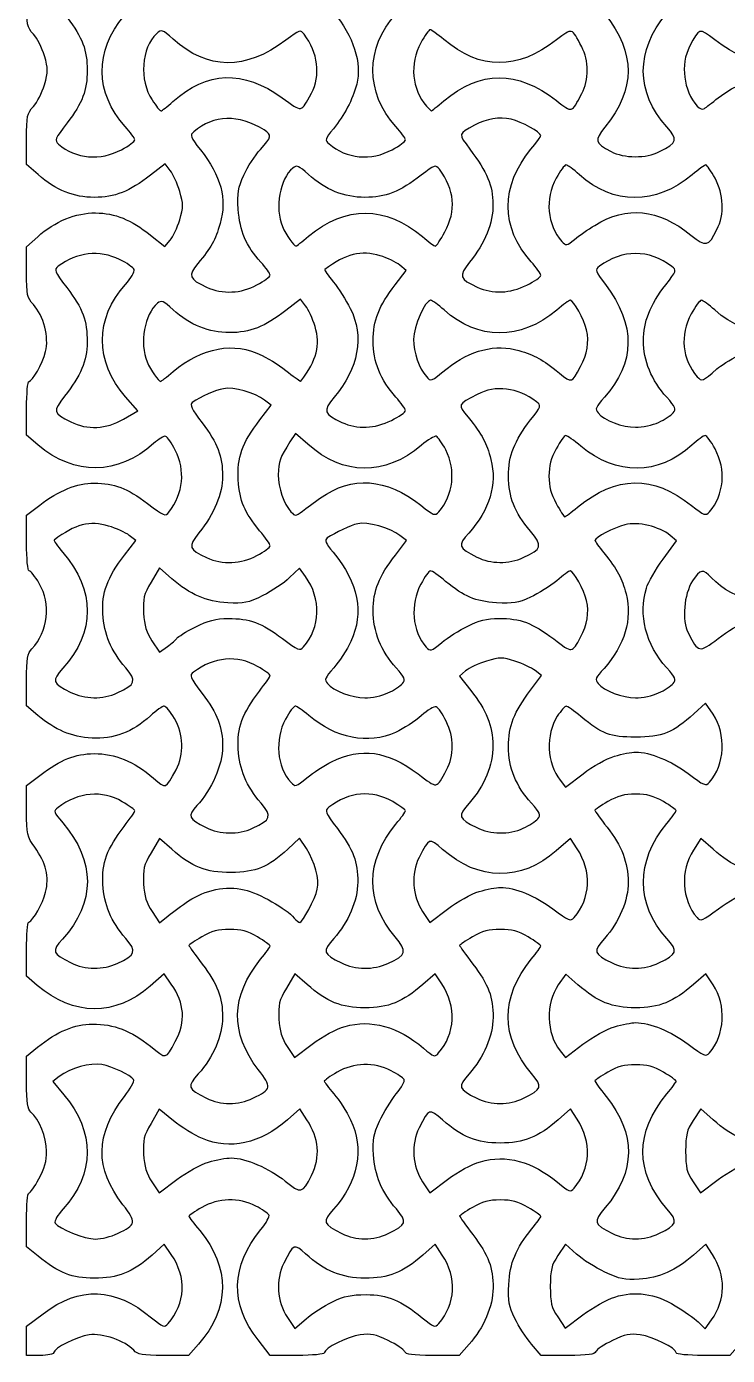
# Model space of a CAD drawing. Extents: x 0 to 132, y -1 to 264.
# Drawn here: x -0.2 to 68.3, y -0.8 to 129.2 of the extents above; entities that cross this region are included whole.
import ezdxf

# ---------------------------------------------------------------- set-up
doc = ezdxf.new("R2010")
doc.units = 0
doc.layers.get('0').update_dxf_attribs({"linetype": 'CONTINUOUS'})

msp = doc.modelspace()

# ---------------------------------------------------------------- linework, layer by layer
at = {"color": 7}
for points in [[(67.360009, 122.19273)], [(14.068623, 121.8408)], [(40.545914, 121.892782)], [(9.049724, 117.131809)], [(35.508057, 117.131809)], [(61.63355, 116.938126)], [(55.297009, 109.731244)], [(27.316748, 108.663616)], [(22.27889, 103.902642)], [(48.654938, 103.884259)], [(14.087581, 95.434449)], [(40.873249, 95.733037)], [(67.227717, 95.683573)], [(9.228442, 90.777584)], [(35.425769, 90.655092)], [(61.539176, 90.463015)], [(28.481811, 83.07501)], [(53.619146, 82.164915)], [(22.27889, 77.444309)], [(48.310009, 77.233846)], [(42.88613, 70.548299)], [(14.454616, 69.350707)], [(8.622509, 64.004679)], [(35.080842, 64.004679)], [(61.539176, 64.004679)], [(29.569312, 57.271023)], [(57.225557, 57.814025)], [(21.851676, 50.775513)], [(48.310009, 50.775513)], [(43.99639, 44.584858)], [(15.601632, 43.666815)], [(8.622509, 37.546346)], [(35.080842, 37.546346)], [(61.56651, 37.595699)], [(30.894586, 31.389828)], [(57.222345, 31.354739)], [(21.87902, 24.366551)], [(48.337354, 24.366532)], [(17.534845, 18.125572)], [(44.123753, 18.160661)], [(8.649854, 11.137371)], [(35.108187, 11.137384)], [(61.566518, 11.137384)], [(29.648835, 4.452379)], [(57.258731, 4.92638)]]:
    msp.add_lwpolyline(points, close=True, dxfattribs=at)
for points in [[(0.883436, 114.69742), (-0.241043, 115.675786), (-0.241043, 118.155077)], [(13.808445, 115.091281), (13.30421, 115.738637), (11.88267, 114.641929)], [(-0.241033, 105.166353), (-0.241033, 107.635477), (0.851694, 108.622687)], [(11.87509, 108.776156), (13.275585, 107.666668), (13.791218, 108.277173)], [(35.787044, 103.918586), (36.862782, 105.312946), (36.236397, 105.839937)], [(27.037625, 101.862115), (26.533388, 102.509471), (25.11185, 101.412762)], [(9.228381, 90.777584), (10.628003, 91.580234), (9.421773, 92.957912)], [(22.573546, 90.709731), (23.675554, 92.138138), (23.028198, 92.640909)], [(0.873585, 88.263381), (-0.241033, 89.217452), (-0.241033, 91.842667)], [(27.26355, 88.32161), (26.060842, 89.390598), (25.506688, 88.555804)], [(-0.241033, 78.670806), (-0.241033, 81.394565), (1.039476, 82.371091)], [(9.34438, 77.480565), (10.446388, 78.908971), (9.799032, 79.413208)], [(35.808012, 77.487433), (36.904721, 78.908971), (36.257365, 79.413208)], [(61.975542, 77.088537), (63.275583, 78.891482), (62.671963, 79.401543)], [(13.949474, 75.177504), (12.747765, 76.23529), (11.929253, 74.834401)], [(27.024838, 75.398522), (26.446136, 76.211234), (25.471821, 75.278377)], [(12.017177, 69.088296), (12.744863, 67.988693), (13.519954, 68.540606)], [(0.863452, 61.81372), (-0.241033, 62.759119), (-0.241033, 65.263107)], [(42.672423, 66.166802), (42.061918, 65.651168), (43.171406, 64.250673)], [(49.02273, 64.271742), (50.103267, 65.7029), (49.47122, 66.19285)], [(66.870231, 61.912071), (66.13702, 63.020027), (64.988879, 61.96171)], [(-0.241033, 52.474768), (-0.241033, 54.936231), (1.065964, 55.932959)], [(51.912536, 55.462969), (52.442229, 54.789575), (54.150416, 56.098829)], [(13.949474, 48.719171), (12.747765, 49.776957), (11.929253, 48.376067)], [(27.107436, 48.779893), (26.44952, 49.790861), (25.301379, 48.732543)], [(53.577704, 48.772027), (52.918262, 49.775131), (51.540177, 48.568544)], [(66.865291, 48.71992), (65.662733, 49.778452), (64.937524, 48.641397)], [(12.023865, 42.619859), (12.758237, 41.510148), (13.60079, 42.202481)], [(38.47515, 42.630508), (39.193322, 41.545277), (40.91138, 42.862098)], [(0.800097, 35.409616), (-0.241033, 36.300786), (-0.241033, 38.903952)], [(13.905198, 35.539582), (13.223264, 36.539403), (11.848928, 35.336096)], [(27.17864, 35.490004), (25.976932, 36.54779), (25.15842, 35.146901)], [(40.347739, 35.544067), (39.6875, 36.548375), (38.485458, 35.490298)], [(53.656894, 35.472471), (52.475109, 36.51272), (51.736101, 35.446335)], [(66.874636, 35.447078), (66.145833, 36.548375), (64.943792, 35.490298)], [(-0.241033, 25.928915), (-0.241033, 28.49807), (0.818004, 29.349134)], [(25.233514, 29.420185), (25.948367, 28.339968), (27.677229, 29.648539)], [(51.903754, 29.015798), (52.424666, 28.353568), (54.138423, 29.650706)], [(2.956981, 26.496592), (2.318538, 26.005748), (3.405629, 24.716502)], [(14.120641, 22.163109), (12.733229, 23.293173), (11.921985, 21.905008)], [(27.155659, 22.265479), (26.458333, 23.319208), (25.256294, 22.261131)], [(53.576905, 22.3149), (52.916667, 23.319208), (51.714625, 22.261131)], [(66.86581, 22.261131), (65.663768, 23.319208), (64.92439, 22.201931)], [(12.004347, 16.191018), (12.719201, 15.110801), (14.44194, 16.414739)], [(38.467258, 16.184102), (39.177534, 15.110801), (40.906396, 16.419372)], [(64.910438, 16.206999), (65.635867, 15.110801), (67.358607, 16.414739)], [(0.883446, 8.92479), (-0.241033, 9.83665), (-0.241033, 12.464764)], [(13.904397, 9.082429), (13.221658, 10.083427), (12.023373, 9.028665)], [(40.384825, 9.036312), (39.6875, 10.090042), (38.485458, 9.031973)], [(53.517985, 9.127329), (52.44125, 10.10009), (51.698546, 8.977786)], [(66.806072, 9.085736), (66.145833, 10.090042), (64.943792, 9.031973)], [(-0.241033, 0.650661), (-0.241033, 2.083459), (1.373182, 3.296864)], [(25.251373, 2.934862), (25.974929, 1.841497), (27.080255, 2.787621)], [(51.681272, 2.97783), (52.406701, 1.881635), (54.122069, 3.179998)], [(65.410117, 2.488245), (66.106056, 1.825384), (66.720471, 2.688243)], [(1.081884, -0.782108), (-0.241033, -0.782108), (-0.241033, 0.650661)], [(16.559604, 0.310618), (15.572391, -0.782108), (13.130644, -0.782108)], [(26.221169, -0.782108), (23.579204, -0.782108), (22.388499, 0.734957)], [(43.017937, 0.310618), (42.030727, -0.782108), (39.443988, -0.782108)], [(52.667942, -0.782108), (50.071036, -0.782108), (49.115411, 0.334325)], [(69.465023, 0.334325), (68.509399, -0.782108), (65.884184, -0.782108)]]:
    msp.add_lwpolyline(points, dxfattribs=at)
for points in [[(0.426011, 128.435801), (-0.187934, 129.09826), (-0.241043, 129.352148), (-0.241043, 131.624686)], [(3.724249, 130.058925), (5.226714, 128.073893), (5.684888, 126.86715), (5.684888, 124.894967)], [(9.390549, 119.402016), (6.427369, 122.681902), (6.392974, 126.782401), (9.299689, 130.234103)], [(29.753269, 130.564877), (31.696176, 128.295027), (32.575971, 125.569427), (32.025558, 123.525343)], [(35.848883, 119.402016), (32.872953, 122.696015), (32.872953, 127.093919), (35.848883, 130.387918)], [(56.323246, 130.392231), (59.307066, 126.524647), (59.299049, 123.090911), (56.297449, 119.348435)], [(62.334169, 119.372182), (59.299523, 122.73117), (59.284005, 126.832286), (62.292402, 130.410103)], [(14.075209, 127.943184), (13.016701, 128.899483), (12.958175, 128.918618), (12.462825, 128.470332)], [(26.889768, 128.424207), (26.540733, 128.885273), (26.447089, 128.854589), (25.10055, 127.837941)], [(39.198902, 128.863717), (39.090275, 128.863717), (38.684822, 128.282057), (38.297892, 127.57114)], [(40.545922, 127.897152), (39.913682, 128.428763), (39.307527, 128.863717), (39.198902, 128.863717)], [(54.024093, 127.190619), (53.018264, 129.095286), (53.120787, 129.067372), (51.558322, 127.861938)], [(67.02212, 127.861938), (65.462489, 129.065184), (65.560287, 129.09078), (64.57165, 127.220612)], [(1.503119, 126.305503), (1.277588, 127.081296), (0.79289, 128.039932), (0.426011, 128.435801)], [(12.462825, 128.470332), (10.976681, 127.125394), (10.75976, 123.90505), (12.026381, 121.991054)], [(25.10055, 127.837941), (21.169979, 124.870332), (17.437047, 124.905966), (14.075209, 127.943184)], [(27.596132, 122.646009), (28.532272, 124.400755), (28.262016, 126.611491), (26.889768, 128.424207)], [(38.297892, 127.57114), (37.180396, 125.517934), (37.404225, 123.047196), (38.857923, 121.389238)], [(51.558322, 127.861938), (47.704637, 124.888842), (44.109965, 124.900335), (40.545922, 127.897152)], [(78.03452, 127.897152), (74.456623, 124.888688), (70.890784, 124.877285), (67.02212, 127.861938)], [(1.503119, 123.484431), (1.873467, 124.758389), (1.873467, 125.031545), (1.503119, 126.305503)], [(54.033883, 122.618519), (54.735936, 123.948788), (54.731862, 125.850356), (54.024093, 127.190619)], [(64.57165, 127.220612), (63.651503, 125.480003), (63.978737, 122.914762), (65.315409, 121.390172)], [(5.684888, 124.894967), (5.684888, 122.914899), (5.226582, 121.71657), (3.715065, 119.74449)], [(14.068623, 121.8408), (17.373182, 124.826268), (20.975127, 124.952281), (24.728501, 122.21373)], [(40.545914, 121.892782), (44.137085, 124.912408), (47.675297, 124.923722), (51.558314, 121.927996)], [(67.360009, 122.19273), (70.826656, 124.898436), (74.587931, 124.790761), (78.0415, 121.886951)], [(0.426011, 121.354133), (0.79289, 121.750003), (1.277588, 122.708638), (1.503119, 123.484431)], [(32.025558, 123.525343), (31.61439, 121.998388), (30.828139, 120.495679), (29.752179, 119.180388)], [(24.728501, 122.21373), (26.721853, 120.759331), (26.578039, 120.737651), (27.596132, 122.646009)], [(51.558314, 121.927996), (53.122552, 120.721194), (53.017031, 120.691762), (54.033883, 122.618519)], [(66.011108, 121.147395), (66.170921, 121.268016), (66.777926, 121.738416), (67.360009, 122.19273)], [(-0.241043, 118.155077), (-0.241043, 120.438487), (-0.188341, 120.691238), (0.426011, 121.354133)], [(12.026381, 121.991054), (12.413954, 121.405393), (12.804235, 120.926217), (12.893675, 120.926217)], [(12.893675, 120.926217), (12.983112, 120.926217), (13.51184, 121.337779), (14.068623, 121.8408)], [(38.857923, 121.389238), (39.08121, 121.134576), (39.29371, 120.926217), (39.330148, 120.926217)], [(39.330148, 120.926217), (39.366587, 120.926217), (39.913682, 121.361171), (40.545914, 121.892782)], [(65.315409, 121.390172), (65.555006, 121.116892), (65.839266, 121.017694), (66.011108, 121.147395)], [(3.715065, 119.74449), (2.5288, 118.19677), (2.466695, 118.042865), (2.882037, 117.680182)], [(22.976155, 119.059164), (20.520112, 120.614122), (18.015601, 120.549765), (16.112297, 118.882784)], [(47.127546, 120.101177), (45.945682, 120.366724), (44.751789, 120.173798), (43.547512, 119.522663)], [(50.026528, 118.503853), (50.020019, 118.848132), (48.171632, 119.866585), (47.127546, 120.101177)], [(10.342301, 118.091929), (10.342301, 118.233066), (9.914012, 118.822605), (9.390549, 119.402016)], [(16.112297, 118.882784), (15.697732, 118.519694), (15.744468, 118.389839), (16.743574, 117.128753)], [(22.615041, 117.153579), (23.736168, 118.394533), (23.767209, 118.558334), (22.976155, 119.059164)], [(29.752179, 119.180388), (28.917831, 118.160451), (28.892574, 118.072019), (29.327147, 117.692149)], [(36.800634, 118.091929), (36.800634, 118.233066), (36.372345, 118.822605), (35.848883, 119.402016)], [(43.547512, 119.522663), (41.933148, 118.649803), (41.946303, 118.716832), (43.088994, 117.186747)], [(49.064476, 117.180937), (49.595405, 117.813169), (50.028329, 118.408482), (50.026528, 118.503853)], [(56.297449, 119.348435), (55.234089, 118.022603), (55.289805, 117.797236), (56.890092, 116.951223)], [(61.633563, 116.938129), (63.378353, 117.828256), (63.46308, 118.122613), (62.334169, 119.372182)], [(2.882037, 117.680182), (4.535694, 116.236189), (7.001386, 116.016963), (9.049724, 117.131809)], [(9.049724, 117.131809), (9.760641, 117.518738), (10.342301, 117.950792), (10.342301, 118.091929)], [(16.743574, 117.128753), (18.772145, 114.568266), (19.377062, 112.316101), (18.680134, 109.918749)], [(20.99464, 114.644614), (21.359828, 115.442288), (22.089009, 116.571324), (22.615041, 117.153579)], [(29.327147, 117.692149), (30.993038, 116.235959), (33.452432, 116.012997), (35.508057, 117.131809)], [(35.508057, 117.131809), (36.218974, 117.518738), (36.800634, 117.950792), (36.800634, 118.091929)], [(43.088994, 117.186747), (44.788444, 114.91115), (45.332729, 113.615883), (45.34975, 111.806702)], [(49.078049, 106.172849), (46.09814, 109.471251), (46.092996, 113.642502), (49.064476, 117.180937)], [(40.107746, 115.210339), (39.743645, 115.691812), (39.671273, 115.668213), (38.323864, 114.628695)], [(56.890092, 116.951223), (58.155941, 116.282015), (60.335663, 116.275998), (61.63355, 116.938126)], [(6.37354, 112.467946), (4.363064, 112.464162), (2.651231, 113.159331), (0.883436, 114.69742)], [(11.88267, 114.641929), (9.780503, 113.020115), (8.390827, 112.471729), (6.37354, 112.467946)], [(14.72751, 113.054863), (14.499357, 113.818847), (14.085776, 114.735234), (13.808445, 115.091281)], [(20.45403, 111.30557), (20.348456, 112.92191), (20.426423, 113.403462), (20.99464, 114.644614)], [(25.777566, 115.335447), (24.516318, 114.291729), (24.013589, 111.432033), (24.772183, 109.616465)], [(27.303926, 114.714425), (26.352352, 115.574117), (26.160368, 115.652227), (25.777566, 115.335447)], [(32.831884, 112.467946), (30.79437, 112.464136), (28.977458, 113.20249), (27.303926, 114.714425)], [(38.323864, 114.628695), (36.238908, 113.020165), (34.844932, 112.471721), (32.831884, 112.467946)], [(40.645924, 109.083113), (41.782638, 111.17163), (41.601385, 113.235221), (40.107746, 115.210339)], [(52.487179, 115.63455), (52.346042, 115.63455), (51.913988, 115.05289), (51.527059, 114.341973)], [(53.797266, 114.682797), (53.217855, 115.206261), (52.628316, 115.63455), (52.487179, 115.63455)], [(64.805354, 114.669223), (61.266919, 111.697746), (57.095668, 111.70289), (53.797266, 114.682797)], [(66.152366, 115.63455), (66.043741, 115.63455), (65.437586, 115.200152), (64.805354, 114.669223)], [(67.053375, 114.341973), (66.666446, 115.05289), (66.260993, 115.63455), (66.152366, 115.63455)], [(51.527059, 114.341973), (50.409163, 112.288032), (50.633371, 109.817942), (52.088307, 108.158724)], [(67.247056, 109.322455), (67.997967, 110.794366), (67.922714, 112.744716), (67.053375, 114.341973)], [(14.7246, 110.276738), (15.104404, 111.539631), (15.104671, 111.79197), (14.72751, 113.054863)], [(45.34975, 111.806702), (45.367213, 109.951327), (44.5922, 108.019321), (43.068298, 106.119269)], [(0.851694, 108.622687), (2.505094, 110.116435), (4.58973, 110.973992), (6.503813, 110.947798)], [(6.503813, 110.947798), (8.416422, 110.921631), (9.949082, 110.301961), (11.87509, 108.776156)], [(22.656885, 106.131707), (21.21077, 107.732383), (20.592584, 109.184321), (20.45403, 111.30557)], [(27.316748, 108.663616), (30.90872, 111.683916), (34.897674, 111.672179), (38.450777, 108.630855)], [(55.297009, 109.731244), (58.475944, 111.668819), (61.466942, 111.365347), (64.704833, 108.776717)], [(13.791218, 108.277173), (14.074817, 108.612948), (14.494838, 109.512754), (14.7246, 110.276738)], [(18.680134, 109.918749), (18.199648, 108.265931), (17.802471, 107.549738), (16.506931, 106.000008)], [(24.772183, 109.616465), (25.117012, 108.791171), (25.874467, 107.69705), (26.100982, 107.69705)], [(53.313171, 108.357408), (53.762891, 108.722086), (54.655617, 109.340311), (55.297009, 109.731244)], [(64.704833, 108.776717), (66.181981, 107.595765), (66.388816, 107.640168), (67.247056, 109.322455)], [(26.100982, 107.69705), (26.13742, 107.69705), (26.684515, 108.132004), (27.316748, 108.663616)], [(38.450777, 108.630855), (39.050793, 108.117262), (39.620425, 107.69705), (39.716625, 107.69705)], [(39.716625, 107.69705), (39.812825, 107.69705), (40.23101, 108.320779), (40.645924, 109.083113)], [(52.088307, 108.158724), (52.473855, 107.719043), (52.538966, 107.729605), (53.313171, 108.357408)], [(8.85453, 106.389927), (6.871311, 107.349986), (4.673338, 107.109136), (2.85669, 105.732694)], [(34.323718, 106.76191), (32.494358, 107.323655), (30.95022, 106.94049), (28.899683, 105.415982)], [(36.236397, 105.839937), (35.891883, 106.12978), (35.031177, 106.544671), (34.323718, 106.76191)], [(62.834755, 105.712495), (60.607609, 107.396725), (57.976529, 107.400886), (55.760977, 105.723687)], [(2.85669, 105.732694), (2.413894, 105.397192), (2.468988, 105.259098), (3.688403, 103.648028)], [(10.260438, 105.412241), (10.183429, 105.612925), (9.55077, 106.052882), (8.85453, 106.389927)], [(9.419656, 103.961737), (9.959094, 104.558833), (10.337448, 105.211557), (10.260438, 105.412241)], [(16.506931, 106.000008), (15.503263, 104.799418), (15.62019, 104.480762), (17.353759, 103.692179)], [(23.571467, 104.862762), (23.571467, 105.003899), (23.159905, 105.574923), (22.656885, 106.131707)], [(28.899683, 105.415982), (28.847026, 105.376834), (29.223959, 104.832227), (29.737315, 104.205744)], [(43.068298, 106.119269), (41.981506, 104.764224), (42.066731, 104.486128), (43.812095, 103.692179)], [(50.029801, 104.844379), (50.029801, 104.995625), (49.601512, 105.593438), (49.078049, 106.172849)], [(55.760977, 105.723687), (55.299912, 105.374652), (55.330595, 105.281008), (56.347244, 103.934469)], [(62.247814, 103.921745), (63.292315, 105.275613), (63.316181, 105.348429), (62.834755, 105.712495)], [(0.426021, 101.977468), (-0.187923, 102.639926), (-0.241033, 102.893815), (-0.241033, 105.166353)], [(9.421773, 92.957912), (6.428936, 96.376138), (6.428089, 100.650498), (9.419656, 103.961737)], [(22.27889, 103.902642), (22.989807, 104.289572), (23.571467, 104.721626), (23.571467, 104.862762)], [(29.737315, 104.205744), (30.25067, 103.579263), (31.000195, 102.411877), (31.402928, 101.611554)], [(48.654936, 103.884254), (49.411112, 104.261076), (50.029801, 104.69313), (50.029801, 104.844379)], [(3.688403, 103.648028), (5.261951, 101.569086), (5.696125, 100.402062), (5.676448, 98.304342)], [(17.353759, 103.692179), (18.919306, 102.98003), (20.725561, 103.057214), (22.27889, 103.902642)], [(33.634029, 98.436634), (33.637813, 100.447184), (34.186273, 101.843692), (35.787044, 103.918586)], [(43.812095, 103.692179), (45.334653, 102.999585), (47.013228, 103.066159), (48.654938, 103.884259)], [(56.347244, 103.934469), (59.312797, 100.006621), (59.278562, 96.270241), (56.246265, 92.913851)], [(60.048778, 98.437708), (60.057773, 100.319737), (60.695126, 101.909174), (62.247814, 103.921745)], [(1.614104, 97.38964), (1.978181, 98.741717), (1.417198, 100.907969), (0.426021, 101.977468)], [(12.548399, 102.10628), (11.287151, 101.062562), (10.784422, 98.202866), (11.543017, 96.387298)], [(14.074759, 101.485258), (13.123185, 102.34495), (12.931201, 102.423061), (12.548399, 102.10628)], [(19.602717, 99.238779), (17.565203, 99.234969), (15.748291, 99.973323), (14.074759, 101.485258)], [(25.11185, 101.412762), (23.00968, 99.790949), (21.620004, 99.242563), (19.602717, 99.238779)], [(27.952237, 99.84101), (27.726532, 100.596573), (27.314956, 101.506068), (27.037625, 101.862115)], [(31.402928, 101.611554), (32.778803, 98.877366), (32.21182, 95.754563), (29.823868, 92.914518)], [(39.258012, 102.405384), (38.714778, 102.405384), (37.594384, 99.836377), (37.594384, 98.590767)], [(40.568099, 101.45363), (39.988688, 101.977095), (39.399149, 102.405384), (39.258012, 102.405384)], [(51.576187, 101.440057), (48.037753, 98.46858), (43.866501, 98.473723), (40.568099, 101.45363)], [(52.899104, 102.402108), (52.803732, 102.40396), (52.208419, 101.970986), (51.576187, 101.440057)], [(54.496428, 99.503127), (54.261835, 100.547212), (53.243382, 102.395605), (52.899104, 102.402108)], [(65.716346, 102.405384), (65.575209, 102.405384), (65.131783, 101.80283), (64.730953, 101.066372)], [(67.026433, 101.453632), (66.447022, 101.977095), (65.857482, 102.405384), (65.716346, 102.405384)], [(78.012335, 101.453632), (74.718336, 98.477702), (70.320432, 98.477702), (67.026433, 101.453632)], [(64.730953, 101.066372), (63.603338, 98.994571), (63.828869, 96.627368), (65.315409, 94.931839)], [(26.582066, 94.504433), (28.144671, 96.606212), (28.502375, 97.999402), (27.952237, 99.84101)], [(53.917914, 95.923092), (54.569048, 97.12737), (54.761974, 98.321262), (54.496428, 99.503127)], [(5.676448, 98.304342), (5.659197, 96.466493), (5.052761, 95.010753), (3.475887, 93.022018)], [(14.087581, 95.434449), (16.920395, 97.816413), (20.046008, 98.382267), (22.777638, 97.007677)], [(35.848883, 92.943683), (34.367536, 94.583353), (33.630232, 96.41191), (33.634029, 98.436634)], [(37.594384, 98.590767), (37.594384, 97.289109), (38.126247, 95.724975), (38.835261, 94.941522)], [(40.873249, 95.733037), (43.104588, 97.529727), (45.63459, 98.163944), (47.892623, 97.49264)], [(47.892623, 97.49264), (49.474353, 97.022401), (50.133602, 96.653966), (51.836206, 95.288698)], [(62.334169, 92.913848), (60.865287, 94.539726), (60.039679, 96.535243), (60.048778, 98.437708)], [(-0.002585, 94.467884), (0.348988, 94.467884), (1.280829, 96.151954), (1.614104, 97.38964)], [(11.543017, 96.387298), (11.887846, 95.562005), (12.6453, 94.467884), (12.871815, 94.467884)], [(22.777638, 97.007677), (23.57796, 96.604944), (24.745344, 95.85542), (25.371827, 95.342064)], [(67.227717, 95.683573), (67.591519, 96.002954), (68.537402, 96.599036), (69.329681, 97.008204)], [(12.871815, 94.467884), (12.908254, 94.467884), (13.455348, 94.902838), (14.087581, 95.434449)], [(25.371827, 95.342064), (25.99831, 94.828709), (26.542918, 94.451776), (26.582066, 94.504433)], [(38.835261, 94.941522), (39.294562, 94.433999), (39.227699, 94.408032), (40.873249, 95.733037)], [(51.836206, 95.288698), (53.077525, 94.293317), (53.02867, 94.278429), (53.917914, 95.923092)], [(65.315409, 94.931839), (65.751506, 94.434432), (65.848092, 94.4724), (67.227717, 95.683573)], [(-0.241033, 91.842667), (-0.241033, 93.286538), (-0.133731, 94.467884), (-0.002585, 94.467884)], [(18.992019, 93.758541), (18.218126, 93.611192), (16.809051, 92.982923), (15.945863, 92.400342)], [(23.028198, 92.640909), (22.101672, 93.360499), (19.982881, 93.9472), (18.992019, 93.758541)], [(49.605589, 92.483329), (47.775371, 93.867391), (45.572778, 94.140192), (43.812092, 93.200881)], [(3.475887, 93.022018), (2.301854, 91.541343), (2.341142, 91.377082), (4.074538, 90.519059)], [(15.945863, 92.400342), (15.677253, 92.219052), (15.900495, 91.762524), (16.909867, 90.428958)], [(29.823868, 92.914518), (28.70391, 91.582526), (28.79933, 91.274355), (30.582926, 90.463013)], [(36.800634, 91.615212), (36.800634, 91.766459), (36.372345, 92.364272), (35.848883, 92.943683)], [(43.812092, 93.200881), (41.865542, 92.162413), (41.899628, 92.246521), (42.913115, 90.982623)], [(49.023945, 90.699447), (50.063463, 92.046856), (50.087062, 92.119228), (49.605589, 92.483329)], [(56.246265, 92.913851), (55.382414, 91.957671), (55.303764, 91.765154), (55.620571, 91.382318)], [(62.959864, 91.382316), (63.27667, 91.765152), (63.19802, 91.957668), (62.334169, 92.913848)], [(35.425769, 90.655092), (36.181945, 91.031909), (36.800634, 91.463963), (36.800634, 91.615212)], [(42.913115, 90.982623), (44.345087, 89.196836), (44.718285, 88.50268), (45.147817, 86.82605)], [(55.620571, 91.382318), (56.210473, 90.66947), (58.012587, 89.98159), (59.290217, 89.98159)], [(61.539176, 90.463013), (62.121259, 90.727797), (62.760569, 91.141484), (62.959864, 91.382316)], [(4.074538, 90.519059), (5.730907, 89.699166), (7.502946, 89.788053), (9.228442, 90.777584)], [(16.909867, 90.428958), (18.453346, 88.389743), (18.912687, 87.19525), (18.91779, 85.207467)], [(20.454141, 84.832489), (20.310726, 87.042953), (20.807548, 88.42067), (22.573546, 90.709731)], [(30.582926, 90.463013), (32.105484, 89.770418), (33.784058, 89.836993), (35.425769, 90.655092)], [(46.866421, 85.207467), (46.866421, 87.220716), (47.412463, 88.610668), (49.023945, 90.699447)], [(59.290217, 89.98159), (59.945061, 89.98159), (60.957092, 90.198234), (61.539176, 90.463015)], [(12.172461, 88.387362), (8.657574, 85.26376), (4.432133, 85.217394), (0.873585, 88.263381)], [(13.357828, 89.097083), (13.203142, 89.148645), (12.669726, 88.829272), (12.172461, 88.387362)], [(14.290527, 87.737437), (13.932228, 88.43368), (13.512512, 89.045521), (13.357828, 89.097083)], [(25.506688, 88.555804), (24.547454, 87.110776), (24.365217, 86.598755), (24.365217, 85.348654)], [(39.808695, 89.099573), (39.649903, 89.152502), (38.997427, 88.757003), (38.358747, 88.220685)], [(40.728508, 87.776987), (40.381402, 88.451478), (39.967487, 89.04664), (39.808695, 89.099573)], [(52.471778, 89.176217), (52.339113, 89.176217), (51.913988, 88.594557), (51.527059, 87.88364)], [(53.951082, 88.133605), (53.270131, 88.707042), (52.604445, 89.176217), (52.471778, 89.176217)], [(66.093255, 89.176217), (65.952119, 89.176217), (65.362579, 88.747928), (64.783168, 88.224466)], [(67.053375, 87.88364), (66.666446, 88.594557), (66.234392, 89.176217), (66.093255, 89.176217)], [(13.669611, 81.690549), (15.088865, 83.563701), (15.313353, 85.749895), (14.290527, 87.737437)], [(38.358747, 88.220685), (34.752976, 85.192817), (30.742689, 85.229298), (27.26355, 88.32161)], [(40.048868, 81.717047), (41.483023, 83.354519), (41.755253, 85.781827), (40.728508, 87.776987)], [(51.527059, 87.88364), (51.019908, 86.951839), (50.823551, 86.204883), (50.823551, 85.207467)], [(64.783168, 88.224466), (61.503282, 85.261286), (57.402783, 85.22689), (53.951082, 88.133605)], [(66.507201, 81.717047), (67.94682, 83.360757), (68.166303, 85.838826), (67.053375, 87.88364)], [(45.147817, 86.82605), (45.771033, 84.39341), (45.016798, 81.898109), (42.975257, 79.638366)], [(1.039476, 82.371091), (2.939018, 83.819704), (4.675497, 84.518892), (6.373551, 84.518844)], [(6.373551, 84.518844), (8.355978, 84.518788), (9.553125, 84.060138), (11.584945, 82.522261)], [(18.91779, 85.207467), (18.92213, 83.512599), (18.08449, 81.499424), (16.609962, 79.660935)], [(22.542796, 79.868331), (21.032539, 81.686059), (20.590047, 82.737738), (20.454141, 84.832489)], [(24.365217, 85.348654), (24.365217, 84.060768), (24.899101, 82.493575), (25.602684, 81.716123)], [(28.481811, 83.07501), (31.561537, 85.269888), (34.937171, 85.021174), (38.294837, 82.351991)], [(49.011329, 79.839704), (47.456624, 81.685847), (46.866421, 83.162868), (46.866421, 85.207467)], [(50.823551, 85.207467), (50.823551, 84.210051), (51.019908, 83.463096), (51.527059, 82.531294)], [(53.619146, 82.164915), (57.412078, 85.272938), (60.98735, 85.331834), (64.75317, 82.348324)], [(11.584945, 82.522261), (13.196014, 81.302847), (13.334108, 81.24775), (13.669611, 81.690549)], [(26.717072, 81.778896), (27.097043, 82.070818), (27.891174, 82.654071), (28.481811, 83.07501)], [(38.294837, 82.351991), (39.555841, 81.349551), (39.685799, 81.302508), (40.048868, 81.717047)], [(51.527059, 82.531294), (51.913988, 81.820377), (52.288678, 81.238717), (52.359706, 81.238717)], [(52.359706, 81.238717), (52.43073, 81.238717), (52.997478, 81.655507), (53.619146, 82.164915)], [(64.75317, 82.348324), (66.014256, 81.349218), (66.144111, 81.302482), (66.507201, 81.717047)], [(7.777927, 80.32782), (5.937832, 80.877505), (4.520832, 80.513325), (2.439501, 78.955799)], [(25.602684, 81.716123), (26.006954, 81.269411), (26.057643, 81.272266), (26.717072, 81.778896)], [(36.257365, 79.413208), (35.333133, 80.133108), (33.030356, 80.767925), (32.129632, 80.551118)], [(62.671963, 79.401543), (61.634812, 80.277936), (59.49197, 80.784274), (58.243224, 80.44802)], [(9.799032, 79.413208), (9.442984, 79.690539), (8.53349, 80.102115), (7.777927, 80.32782)], [(16.609962, 79.660935), (15.52317, 78.30589), (15.608395, 78.027795), (17.353759, 77.233846)], [(23.571467, 78.389028), (23.571467, 78.521695), (23.108565, 79.187381), (22.542796, 79.868331)], [(32.129632, 80.551118), (31.413643, 80.378776), (29.953858, 79.695474), (29.154617, 79.15856)], [(42.975257, 79.638366), (41.884497, 78.431025), (41.969547, 78.177139), (43.76198, 77.289893)], [(48.310009, 77.233846), (50.152157, 78.071821), (50.23643, 78.384948), (49.011329, 79.839704)], [(58.243224, 80.44802), (57.163264, 80.157217), (55.321467, 79.196975), (55.321467, 78.924729)], [(0.012398, 75.94705), (-0.13271, 75.94705), (-0.241033, 77.111273), (-0.241033, 78.670806)], [(2.439501, 78.955799), (2.385825, 78.915633), (2.776813, 78.374682), (3.308361, 77.753686)], [(22.27889, 77.444309), (22.989807, 77.831238), (23.571467, 78.256363), (23.571467, 78.389028)], [(29.154617, 79.15856), (28.8563, 78.958157), (28.96729, 78.687123), (29.727665, 77.759187)], [(55.321467, 78.924729), (55.321467, 78.84495), (55.712722, 78.291163), (56.190925, 77.694091)], [(3.308361, 77.753686), (6.499, 74.026144), (6.492391, 69.956347), (3.289946, 66.411623)], [(7.212997, 71.744829), (7.092786, 73.819496), (7.625141, 75.252114), (9.34438, 77.480565)], [(17.353759, 77.233846), (18.919306, 76.521696), (20.725561, 76.598881), (22.27889, 77.444309)], [(29.727665, 77.759187), (32.207642, 74.7327), (32.768728, 71.901897), (31.456667, 69.03598)], [(33.631444, 72.051989), (33.63827, 73.989163), (34.209355, 75.415278), (35.808012, 77.487433)], [(43.76198, 77.289893), (45.129894, 76.612782), (46.896832, 76.591007), (48.310009, 77.233846)], [(56.190925, 77.694091), (57.556051, 75.989627), (57.94243, 75.274607), (58.355669, 73.688072)], [(60.345309, 74.251275), (60.526914, 74.82015), (61.260519, 76.096918), (61.975542, 77.088537)], [(0.995135, 74.70258), (0.594016, 75.387039), (0.151784, 75.94705), (0.012398, 75.94705)], [(26.828213, 68.497286), (28.496638, 70.403601), (28.576849, 73.218921), (27.024838, 75.398522)], [(39.242611, 75.94705), (39.109946, 75.94705), (38.684822, 75.36539), (38.297892, 74.654473)], [(40.721915, 74.918379), (40.040965, 75.484149), (39.375278, 75.94705), (39.242611, 75.94705)], [(52.899104, 75.943775), (52.803732, 75.945627), (52.208419, 75.512097), (51.576187, 74.980485)], [(54.496428, 73.044793), (54.261835, 74.088879), (53.243382, 75.937271), (52.899104, 75.943775)], [(66.712708, 75.270532), (65.871405, 76.166059), (65.628337, 76.124221), (64.859757, 74.951598)], [(0.274942, 68.320928), (1.876211, 70.039685), (2.17519, 72.688969), (0.995135, 74.70258)], [(11.929253, 74.834401), (11.210671, 73.604546), (11.121649, 73.235378), (11.200117, 71.810705)], [(19.416059, 72.815101), (17.310092, 72.937045), (15.708429, 73.62921), (13.949474, 75.177504)], [(25.471821, 75.278377), (24.93595, 74.765307), (23.758668, 73.977757), (22.855642, 73.528264)], [(38.297892, 74.654473), (37.222885, 72.679332), (37.452305, 70.01134), (38.82785, 68.491378)], [(45.70082, 72.828777), (43.590263, 72.965696), (42.543259, 73.405116), (40.721915, 74.918379)], [(51.576187, 74.980485), (50.943957, 74.448876), (49.788323, 73.719695), (49.008112, 73.360084)], [(62.334169, 66.455515), (60.299073, 68.708122), (59.533597, 71.708579), (60.345309, 74.251275)], [(64.859757, 74.951598), (63.997904, 73.636669), (63.798566, 71.128202), (64.45331, 69.836869)], [(75.466445, 73.363595), (72.777824, 72.117733), (68.876114, 72.967691), (66.712708, 75.270532)], [(22.855642, 73.528264), (21.399767, 72.803586), (21.010126, 72.722796), (19.416059, 72.815101)], [(49.008112, 73.360084), (47.798506, 72.802557), (47.311339, 72.724296), (45.70082, 72.828777)], [(53.917914, 69.464759), (54.569048, 70.669036), (54.761974, 71.862929), (54.496428, 73.044793)], [(58.355669, 73.688072), (58.994231, 71.236472), (58.230273, 68.651572), (56.204424, 66.4092)], [(9.444117, 66.461214), (8.005651, 68.141742), (7.328905, 69.744368), (7.212997, 71.744829)], [(11.200117, 71.810705), (11.267744, 70.582814), (11.466576, 69.920313), (12.017177, 69.088296)], [(35.877037, 66.454184), (34.42676, 68.059469), (33.624412, 70.059561), (33.631444, 72.051989)], [(14.454616, 69.350707), (14.542376, 69.492709), (15.349649, 69.982792), (16.248555, 70.43978)], [(16.248555, 70.43978), (17.525, 71.088705), (18.230585, 71.273445), (19.470426, 71.283348)], [(19.470426, 71.283348), (21.559356, 71.300044), (22.736429, 70.865688), (24.766675, 69.328998)], [(40.339193, 68.92245), (40.939686, 69.414509), (42.085808, 70.14614), (42.88613, 70.548299)], [(42.88613, 70.548299), (43.981251, 71.09859), (44.734017, 71.281539), (45.928759, 71.287762)], [(45.928759, 71.287762), (48.033765, 71.298715), (49.197829, 70.863365), (51.282542, 69.285451)], [(67.355426, 69.329009), (68.278285, 70.02752), (69.490288, 70.754417), (70.048763, 70.944338)], [(13.519954, 68.540606), (13.946256, 68.84416), (14.366854, 69.208706), (14.454616, 69.350707)], [(24.766675, 69.328998), (26.303534, 68.165755), (26.476854, 68.095828), (26.828213, 68.497286)], [(31.456667, 69.03598), (31.082292, 68.218235), (30.33136, 67.057024), (29.787932, 66.455515)], [(38.82785, 68.491378), (39.224162, 68.053458), (39.307823, 68.077321), (40.339193, 68.92245)], [(51.282542, 69.285451), (53.140269, 67.879344), (53.057668, 67.873724), (53.917914, 69.464759)], [(64.45331, 69.836869), (65.421444, 67.927445), (65.488256, 67.915753), (67.355426, 69.329009)], [(-0.241033, 65.263107), (-0.241033, 67.380033), (-0.161274, 67.852703), (0.274942, 68.320928)], [(22.326997, 66.599885), (20.390316, 67.734857), (18.040165, 67.525985), (16.085799, 66.045194)], [(3.289946, 66.411623), (2.196841, 65.201686), (2.281404, 64.948289), (4.07448, 64.060726)], [(8.622509, 64.004679), (10.430073, 64.826922), (10.546091, 65.173807), (9.444117, 66.461214)], [(23.571467, 65.707734), (23.571467, 65.797298), (23.011455, 66.198766), (22.326997, 66.599885)], [(29.787932, 66.455515), (28.924081, 65.499335), (28.845431, 65.306818), (29.162237, 64.923982)], [(36.50153, 64.923982), (36.818332, 65.30681), (36.739819, 65.499189), (35.877037, 66.454184)], [(44.720745, 67.114359), (43.929946, 66.8768), (43.008198, 66.4504), (42.672423, 66.166802)], [(47.49887, 67.114542), (46.259308, 67.51383), (46.050496, 67.513816), (44.720745, 67.114359)], [(49.47122, 66.19285), (49.123595, 66.462323), (48.236039, 66.877083), (47.49887, 67.114542)], [(56.204424, 66.4092), (55.377826, 65.494257), (55.304021, 65.306506), (55.620571, 64.923982)], [(62.959864, 64.923982), (63.276671, 65.306818), (63.19802, 65.499335), (62.334169, 66.455515)], [(16.085799, 66.045194), (15.643, 65.709692), (15.698097, 65.571598), (16.917511, 63.960528)], [(22.521503, 64.18394), (23.098982, 64.932462), (23.571467, 65.618169), (23.571467, 65.707734)], [(4.07448, 64.060726), (5.442397, 63.383615), (7.209332, 63.36184), (8.622509, 64.004679)], [(16.917511, 63.960528), (18.453317, 61.931447), (18.910705, 60.739729), (18.923246, 58.734613)], [(20.442163, 58.515663), (20.322892, 60.574124), (20.854435, 62.023112), (22.521503, 64.18394)], [(29.162237, 64.923982), (29.752139, 64.211134), (31.554253, 63.523254), (32.831884, 63.523254)], [(32.831884, 63.523254), (33.486728, 63.523254), (34.498759, 63.739898), (35.080842, 64.004679)], [(35.080842, 64.004679), (35.662926, 64.269464), (36.302236, 64.683151), (36.50153, 64.923982)], [(43.171406, 64.250673), (44.697211, 62.324665), (45.316876, 60.792005), (45.343048, 58.879396)], [(46.863196, 58.749134), (46.866953, 60.752228), (47.405721, 62.13003), (49.02273, 64.271742)], [(55.620571, 64.923982), (56.210473, 64.211134), (58.012587, 63.523254), (59.290217, 63.523254)], [(59.290217, 63.523254), (59.945061, 63.523254), (60.957092, 63.739898), (61.539176, 64.004679)], [(61.539176, 64.004679), (62.121259, 64.269464), (62.760569, 64.683151), (62.959864, 64.923982)], [(13.207487, 62.717884), (13.049356, 62.717884), (12.443587, 62.287491), (11.861329, 61.76146)], [(14.204487, 61.507224), (13.814266, 62.173085), (13.365615, 62.717884), (13.207487, 62.717884)], [(26.018852, 62.717884), (25.883214, 62.717884), (25.455655, 62.136224), (25.068726, 61.425307)], [(27.345883, 61.793104), (26.751653, 62.301731), (26.154494, 62.717884), (26.018852, 62.717884)], [(39.807502, 62.635961), (39.606818, 62.71297), (38.951765, 62.332515), (38.351825, 61.790506)], [(40.785187, 61.230052), (40.448143, 61.926293), (40.008186, 62.558951), (39.807502, 62.635961)], [(52.495873, 62.714608), (52.376462, 62.712756), (51.989186, 62.266322), (51.635266, 61.722421)], [(53.951082, 61.689213), (53.270131, 62.254982), (52.615288, 62.71641), (52.495873, 62.714608)], [(6.154772, 59.587749), (4.141063, 59.704404), (2.54164, 60.377255), (0.863452, 61.81372)], [(11.861329, 61.76146), (10.111563, 60.180651), (8.238191, 59.467057), (6.154772, 59.587749)], [(14.37019, 56.500175), (15.18412, 58.017167), (15.120337, 59.944445), (14.204487, 61.507224)], [(25.068726, 61.425307), (23.991215, 59.445565), (24.223107, 56.782205), (25.606042, 55.25408)], [(35.819868, 60.14525), (33.17589, 58.934797), (29.952979, 59.561524), (27.345883, 61.793104)], [(38.351825, 61.790506), (37.751885, 61.248496), (36.612505, 60.508131), (35.819868, 60.14525)], [(40.810958, 56.484922), (41.559432, 57.903705), (41.549944, 59.650254), (40.785187, 61.230052)], [(51.635266, 61.722421), (50.48781, 59.959028), (50.613834, 57.113998), (51.912536, 55.462969)], [(59.290217, 59.680636), (56.772471, 59.679578), (56.036562, 59.956491), (53.951082, 61.689213)], [(64.988879, 61.96171), (63.015066, 60.142313), (61.864227, 59.681652), (59.290217, 59.680636)], [(66.515713, 55.268119), (68.021766, 56.988911), (68.178939, 59.934478), (66.870231, 61.912071)], [(18.923246, 58.734613), (18.933882, 57.035986), (17.806792, 54.454425), (16.412459, 52.983686)], [(22.673284, 53.232047), (21.234818, 54.912575), (20.558072, 56.515201), (20.442163, 58.515663)], [(29.569312, 57.271023), (32.45839, 58.713624), (35.019647, 58.352505), (38.023255, 56.079083)], [(45.343048, 58.879396), (45.369242, 56.964974), (44.511643, 54.880629), (43.017099, 53.226348)], [(49.109675, 53.221176), (47.59774, 54.894708), (46.859375, 56.71162), (46.863196, 58.749134)], [(1.065964, 55.932959), (3.165181, 57.533844), (4.434925, 58.044461), (6.373551, 58.067361)], [(6.373551, 58.067361), (8.364416, 58.090882), (10.246339, 57.312497), (12.160999, 55.67362)], [(27.162024, 55.707576), (27.783025, 56.216439), (28.866306, 56.91999), (29.569312, 57.271023)], [(54.150416, 56.098829), (55.111391, 56.835376), (56.456551, 57.585655), (57.225557, 57.814025)], [(57.225557, 57.814025), (57.977381, 58.037293), (58.906479, 58.219967), (59.290217, 58.219967)], [(59.290217, 58.219967), (60.700983, 58.219967), (62.7721, 57.372991), (64.43018, 56.117995)], [(12.160999, 55.67362), (13.416915, 54.598602), (13.333092, 54.567238), (14.37019, 56.500175)], [(38.023255, 56.079083), (39.946345, 54.623502), (39.819207, 54.604991), (40.810958, 56.484922)], [(64.43018, 56.117995), (65.988827, 54.938258), (66.164396, 54.866712), (66.515713, 55.268119)], [(25.606042, 55.25408), (26.012103, 54.805387), (26.088028, 54.827517), (27.162024, 55.707576)], [(9.104045, 53.367077), (7.126917, 54.525751), (4.843026, 54.31939), (2.835675, 52.800702)], [(10.342301, 52.478567), (10.342301, 52.568131), (9.785085, 52.967961), (9.104045, 53.367077)], [(35.547565, 53.375758), (33.541094, 54.551628), (31.245773, 54.3507), (29.314965, 52.830169)], [(36.800634, 52.481377), (36.800634, 52.569396), (36.236754, 52.971867), (35.547565, 53.375758)], [(56.574526, 53.375758), (55.885337, 52.971867), (55.321457, 52.587059), (55.321457, 52.520628)], [(59.290207, 54.110107), (58.168749, 54.110107), (57.535318, 53.938821), (56.574526, 53.375758)], [(62.005887, 53.375758), (61.045095, 53.938821), (60.411664, 54.110107), (59.290207, 54.110107)], [(63.258957, 52.498654), (63.258957, 52.577172), (62.695077, 52.971867), (62.005887, 53.375758)], [(0.5535, 48.916482), (-0.193953, 49.948312), (-0.241033, 50.159153), (-0.241033, 52.474768)], [(2.835675, 52.800702), (2.362724, 52.442885), (2.383904, 52.375374), (3.307659, 51.296173)], [(9.292336, 50.954773), (9.869816, 51.703295), (10.342301, 52.389003), (10.342301, 52.478567)], [(16.412459, 52.983686), (15.451063, 51.969609), (15.566192, 51.69159), (17.303647, 50.831559)], [(21.851676, 50.775513), (23.65924, 51.597756), (23.775257, 51.94464), (22.673284, 53.232047)], [(29.314965, 52.830169), (28.870394, 52.480064), (28.922377, 52.348887), (30.146678, 50.731362)], [(35.869629, 51.185175), (36.381682, 51.810065), (36.800634, 52.393358), (36.800634, 52.481377)], [(43.017099, 53.226348), (41.881488, 51.969363), (41.957583, 51.724727), (43.76198, 50.831559)], [(49.730697, 51.694816), (50.047477, 52.077617), (49.969367, 52.269602), (49.109675, 53.221176)], [(55.321457, 52.520628), (55.321457, 52.454196), (55.852518, 51.715075), (56.501591, 50.878134)], [(62.340096, 51.234552), (62.845471, 51.851293), (63.258957, 52.420139), (63.258957, 52.498654)], [(3.307659, 51.296173), (6.503657, 47.562368), (6.493219, 43.498929), (3.278486, 39.940606)], [(7.212997, 45.286496), (7.093725, 47.344957), (7.625268, 48.793945), (9.292336, 50.954773)], [(17.303647, 50.831559), (18.671561, 50.154448), (20.438499, 50.132673), (21.851676, 50.775513)], [(30.146678, 50.731362), (31.693485, 48.687744), (32.147851, 47.492698), (32.133879, 45.504735)], [(35.782163, 40.152204), (32.844436, 43.640626), (32.875278, 47.530964), (35.869629, 51.185175)], [(43.76198, 50.831559), (45.129894, 50.154448), (46.896832, 50.132673), (48.310009, 50.775513)], [(48.310009, 50.775513), (48.892092, 51.040297), (49.531402, 51.453984), (49.730697, 51.694816)], [(56.501591, 50.878134), (57.94153, 49.021421), (58.54918, 47.443244), (58.569355, 45.507775)], [(62.334169, 39.997182), (59.297739, 43.358144), (59.299943, 47.524432), (62.340096, 51.234552)], [(40.425203, 48.703857), (39.10851, 49.862859), (39.104776, 49.861589), (38.127051, 47.922)], [(1.616459, 44.505795), (1.994389, 46.006689), (1.661882, 47.386404), (0.5535, 48.916482)], [(11.929253, 48.376067), (11.210671, 47.146213), (11.121649, 46.777045), (11.200117, 45.352372)], [(19.735009, 46.45319), (17.28406, 46.444882), (15.931293, 46.974704), (13.949474, 48.719171)], [(25.301379, 48.732543), (23.374353, 46.956274), (22.165916, 46.461434), (19.735009, 46.45319)], [(28.175543, 44.802277), (28.401907, 45.764611), (27.932772, 47.511668), (27.107436, 48.779893)], [(51.540177, 48.568544), (48.093434, 45.550738), (43.950033, 45.601178), (40.425203, 48.703857)], [(53.284453, 42.038953), (54.907979, 43.904143), (55.024166, 46.571757), (53.577704, 48.772027)], [(64.937524, 48.641397), (63.642229, 46.610503), (63.79664, 43.749682), (65.293888, 42.038953)], [(72.519384, 46.446009), (70.212945, 46.446009), (68.805578, 47.012011), (66.865291, 48.71992)], [(38.127051, 47.922), (37.320688, 46.322361), (37.462936, 44.16007), (38.47515, 42.630508)], [(32.133879, 45.504735), (32.121284, 43.713897), (31.207398, 41.568359), (29.787932, 39.997182)], [(58.569355, 45.507775), (58.587955, 43.72329), (57.691562, 41.596964), (56.246255, 39.997182)], [(-0.033039, 41.595315), (0.432618, 41.792763), (1.333627, 43.382562), (1.616459, 44.505795)], [(9.444117, 40.002881), (8.005651, 41.683408), (7.328905, 43.286034), (7.212997, 45.286496)], [(11.200117, 45.352372), (11.267969, 44.120358), (11.466338, 43.46234), (12.023865, 42.619859)], [(15.601632, 43.666815), (17.254442, 44.768415), (19.218939, 45.160893), (21.040087, 44.753337)], [(21.040087, 44.753337), (22.438442, 44.440398), (25.186976, 42.885767), (25.918967, 41.993735)], [(26.472232, 41.551217), (26.733492, 41.551217), (27.962677, 43.897322), (28.175543, 44.802277)], [(40.91138, 42.862098), (41.880721, 43.605058), (43.225146, 44.355824), (43.99639, 44.584858)], [(43.99639, 44.584858), (44.748215, 44.808127), (45.677312, 44.9908), (46.061051, 44.9908)], [(46.061051, 44.9908), (47.471817, 44.9908), (49.542933, 44.143824), (51.201013, 42.888829)], [(67.379421, 42.888829), (68.31548, 43.597327), (69.69792, 44.360113), (70.451512, 44.583906)], [(13.60079, 42.202481), (14.064194, 42.583264), (14.964574, 43.242214), (15.601632, 43.666815)], [(51.201013, 42.888829), (52.75862, 41.70988), (52.935288, 41.637813), (53.284453, 42.038953)], [(65.293888, 42.038953), (65.645205, 41.637545), (65.820774, 41.709091), (67.379421, 42.888829)], [(-0.241033, 38.903952), (-0.241033, 40.335695), (-0.147436, 41.546806), (-0.033039, 41.595315)], [(25.918967, 41.993735), (26.118688, 41.75035), (26.367655, 41.551217), (26.472232, 41.551217)], [(19.602717, 40.88094), (18.48126, 40.88094), (17.847829, 40.709654), (16.887037, 40.146592)], [(22.318398, 40.146592), (21.357606, 40.709654), (20.724175, 40.88094), (19.602717, 40.88094)], [(46.061051, 40.88094), (44.939593, 40.88094), (44.306162, 40.709654), (43.34537, 40.146592)], [(48.776731, 40.146592), (47.815939, 40.709654), (47.182508, 40.88094), (46.061051, 40.88094)], [(3.278486, 39.940606), (2.18539, 38.730679), (2.25666, 38.533806), (4.12509, 37.601962)], [(8.622509, 37.546346), (10.430073, 38.368589), (10.546091, 38.715474), (9.444117, 40.002881)], [(16.887037, 40.146592), (16.197847, 39.7427), (15.633967, 39.364036), (15.633967, 39.305116)], [(15.633967, 39.305116), (15.633967, 39.246199), (16.216598, 38.428229), (16.9287, 37.48741)], [(23.571467, 39.25221), (23.571467, 39.340229), (23.007585, 39.7427), (22.318398, 40.146592)], [(22.640462, 37.956008), (23.152515, 38.580899), (23.571467, 39.164191), (23.571467, 39.25221)], [(29.787932, 39.997182), (28.652322, 38.740196), (28.728416, 38.49556), (30.532813, 37.602393)], [(35.080842, 37.546346), (36.92299, 38.384321), (37.007263, 38.697448), (35.782163, 40.152204)], [(43.34537, 40.146592), (42.656181, 39.7427), (42.092301, 39.364036), (42.092301, 39.305116)], [(42.092301, 39.305116), (42.092301, 39.246199), (42.674932, 38.428229), (43.387034, 37.48741)], [(50.029801, 39.25221), (50.029801, 39.340229), (49.465921, 39.7427), (48.776731, 40.146592)], [(49.098795, 37.956008), (49.610849, 38.580899), (50.029801, 39.164191), (50.029801, 39.25221)], [(56.246255, 39.997182), (55.110645, 38.740196), (55.186739, 38.49556), (56.991136, 37.602393)], [(61.56652, 37.595704), (63.391225, 38.479029), (63.47342, 38.736167), (62.334169, 39.997182)], [(22.406851, 27.177233), (19.638327, 30.747012), (19.717255, 34.388616), (22.640462, 37.956008)], [(49.130199, 26.775373), (46.079484, 30.339445), (46.06848, 34.257906), (49.098795, 37.956008)], [(4.12509, 37.601962), (5.448827, 36.941773), (7.244633, 36.919564), (8.622509, 37.546346)], [(16.9287, 37.48741), (18.453589, 35.472751), (18.9127, 34.273302), (18.91779, 32.2908)], [(30.532813, 37.602393), (31.900728, 36.925282), (33.667666, 36.903507), (35.080842, 37.546346)], [(43.387034, 37.48741), (44.922779, 35.458411), (45.376997, 34.260385), (45.363045, 32.275568)], [(56.991136, 37.602393), (58.402093, 36.903975), (60.132365, 36.901445), (61.56651, 37.595699)], [(11.848928, 35.336096), (8.444471, 32.355308), (4.336434, 32.382643), (0.800097, 35.409616)], [(14.288995, 29.90955), (15.3412, 31.911809), (15.225898, 33.603234), (13.905198, 35.539582)], [(25.15842, 35.146901), (24.439838, 33.917046), (24.350816, 33.547878), (24.429283, 32.123205)], [(32.831884, 33.216842), (30.525704, 33.216842), (29.118073, 33.782849), (27.17864, 35.490004)], [(38.485458, 35.490298), (36.545695, 33.782847), (35.138164, 33.216842), (32.831884, 33.216842)], [(40.040306, 28.793234), (41.679638, 30.673865), (41.800775, 33.333814), (40.347739, 35.544067)], [(51.736101, 35.446335), (50.481534, 33.635992), (50.557364, 30.72746), (51.903754, 29.015798)], [(59.290217, 33.216842), (56.990141, 33.216842), (55.576272, 33.782968), (53.656894, 35.472471)], [(64.943792, 35.490298), (63.004028, 33.782847), (61.596498, 33.216842), (59.290217, 33.216842)], [(66.515713, 28.809786), (68.01934, 30.527805), (68.178788, 33.476372), (66.874636, 35.447078)], [(0.818004, 29.349134), (2.757998, 30.908157), (4.448593, 31.620164), (6.221793, 31.624979)], [(6.221793, 31.624979), (8.276609, 31.630562), (9.99912, 30.966053), (11.861067, 29.449474)], [(18.91779, 32.2908), (18.922341, 30.518148), (17.999152, 28.362352), (16.547306, 26.755331)], [(24.429283, 32.123205), (24.496461, 30.903439), (24.6962, 30.232122), (25.233514, 29.420185)], [(27.677229, 29.648539), (28.721931, 30.439273), (29.99513, 31.128348), (30.894586, 31.389828)], [(30.894586, 31.389828), (33.402402, 32.118869), (36.100798, 31.371069), (38.560997, 29.265219)], [(45.363045, 32.275568), (45.350451, 30.484731), (44.436564, 28.339193), (43.017099, 26.768015)], [(54.138423, 29.650706), (55.083271, 30.365856), (56.46693, 31.130404), (57.222345, 31.354739)], [(57.222345, 31.354739), (57.975937, 31.578531), (58.906479, 31.761634), (59.290217, 31.761634)], [(59.290217, 31.761634), (60.700984, 31.761634), (62.7721, 30.914657), (64.43018, 29.659662)], [(11.861067, 29.449474), (13.441693, 28.162038), (13.362808, 28.147089), (14.288995, 29.90955)], [(38.560997, 29.265219), (39.571396, 28.400356), (39.670323, 28.368792), (40.040306, 28.793234)], [(64.43018, 29.659662), (65.988827, 28.479925), (66.164397, 28.408379), (66.515713, 28.809786)], [(7.104589, 27.664995), (6.021882, 27.868113), (4.000124, 27.298573), (2.956981, 26.496592)], [(10.215039, 26.197245), (9.948468, 26.628566), (8.179361, 27.463366), (7.104589, 27.664995)], [(35.393619, 27.054646), (33.752957, 27.910346), (31.720308, 27.857492), (30.116203, 26.917425)], [(59.290215, 27.651773), (58.168757, 27.651773), (57.535326, 27.480488), (56.574534, 26.917425)], [(62.005895, 26.917425), (61.045103, 27.480488), (60.411672, 27.651773), (59.290215, 27.651773)], [(9.320617, 24.533095), (9.90782, 25.294222), (10.310312, 26.043091), (10.215039, 26.197245)], [(16.547306, 26.755331), (15.411342, 25.497951), (15.474982, 25.310047), (17.354256, 24.372795)], [(21.87902, 24.366537), (23.727693, 25.261464), (23.759843, 25.432663), (22.406851, 27.177233)], [(30.116203, 26.917425), (29.427014, 26.513533), (28.863134, 26.117727), (28.863134, 26.037852)], [(28.863134, 26.037852), (28.863134, 25.95798), (29.283888, 25.401072), (29.79814, 24.800282)], [(36.666908, 26.207704), (36.57519, 26.356109), (36.002209, 26.737231), (35.393619, 27.054646)], [(35.898291, 24.796377), (36.412749, 25.424204), (36.758626, 26.059302), (36.666908, 26.207704)], [(43.017099, 26.768015), (41.881489, 25.51103), (41.957583, 25.266393), (43.76198, 24.373226)], [(48.337354, 24.366537), (50.146236, 25.242202), (50.228529, 25.492223), (49.130199, 26.775373)], [(56.574534, 26.917425), (55.885345, 26.513533), (55.321465, 26.125062), (55.321465, 26.054156)], [(55.321465, 26.054156), (55.321465, 25.983247), (55.813899, 25.303657), (56.415763, 24.543954)], [(63.258965, 26.040321), (63.258965, 26.118839), (62.695085, 26.513533), (62.005895, 26.917425)], [(62.355188, 24.794625), (62.852266, 25.401244), (63.258965, 25.961806), (63.258965, 26.040321)], [(0.175181, 23.014334), (-0.15109, 23.285114), (-0.241033, 23.914949), (-0.241033, 25.928915)], [(3.405629, 24.716502), (6.459625, 21.094602), (6.435217, 16.976394), (3.339446, 13.549749)], [(29.79814, 24.800282), (30.312394, 24.199493), (31.049092, 23.062165), (31.435249, 22.272892)], [(34.265566, 22.131663), (34.649108, 22.969426), (35.383835, 24.16855), (35.898291, 24.796377)], [(62.350557, 13.556496), (59.225569, 17.207341), (59.227125, 20.977233), (62.355188, 24.794625)], [(9.177684, 13.948066), (6.410994, 17.515483), (6.455611, 20.819517), (9.320617, 24.533095)], [(17.354256, 24.372795), (18.730277, 23.686529), (20.469341, 23.684124), (21.87902, 24.366551)], [(40.425203, 22.245524), (39.10851, 23.404526), (39.104776, 23.403256), (38.127051, 21.463667)], [(43.76198, 24.373226), (45.172937, 23.674808), (46.903209, 23.672279), (48.337354, 24.366532)], [(56.415763, 24.543954), (59.338668, 20.854511), (59.310249, 17.214929), (56.330945, 13.681607)], [(1.714847, 19.193925), (1.708761, 20.54516), (0.984282, 22.34284), (0.175181, 23.014334)], [(16.941445, 20.416419), (16.15308, 20.755565), (14.883717, 21.541576), (14.120641, 22.163109)], [(25.256294, 22.261131), (22.619152, 19.939828), (19.604194, 19.270935), (16.941445, 20.416419)], [(27.602815, 16.812675), (28.510603, 18.655559), (28.364349, 20.439025), (27.155659, 22.265479)], [(31.435249, 22.272892), (32.789696, 19.504507), (32.155276, 16.159215), (29.776473, 13.526164)], [(33.670499, 18.842855), (33.584642, 20.324934), (33.680209, 20.853048), (34.265566, 22.131663)], [(46.061051, 19.987675), (43.760197, 19.987675), (42.347121, 20.553786), (40.425203, 22.245524)], [(51.714625, 22.261131), (49.774861, 20.55368), (48.367331, 19.987675), (46.061051, 19.987675)], [(53.271751, 15.566583), (54.908733, 17.444921), (55.029066, 20.105979), (53.576905, 22.3149)], [(64.92439, 22.201931), (64.288149, 21.240507), (64.185009, 20.820907), (64.185009, 19.193925)], [(72.519384, 19.987675), (70.213104, 19.987675), (68.805573, 20.55368), (66.86581, 22.261131)], [(11.921985, 21.905008), (11.211116, 20.688602), (11.121797, 20.31605), (11.200117, 18.894039)], [(38.127051, 21.463667), (37.323493, 19.869592), (37.463214, 17.701316), (38.467258, 16.184102)], [(0.962417, 16.481946), (1.515451, 17.494888), (1.719188, 18.22922), (1.714847, 19.193925)], [(11.200117, 18.894039), (11.267294, 17.674273), (11.467034, 17.002956), (12.004347, 16.191018)], [(17.534845, 18.125572), (18.288437, 18.349365), (19.295655, 18.532467), (19.773106, 18.532467)], [(19.773106, 18.532467), (21.142423, 18.532467), (23.492939, 17.521322), (25.025609, 16.272947)], [(35.90245, 13.544547), (34.460087, 15.229626), (33.787292, 16.826735), (33.670499, 18.842855)], [(44.123753, 18.160661), (46.625396, 18.887908), (49.227266, 18.192149), (51.652104, 16.147523)], [(64.185009, 19.193925), (64.185009, 17.575617), (64.28953, 17.145254), (64.910438, 16.206999)], [(14.44194, 16.414739), (15.394347, 17.135613), (16.777356, 17.900621), (17.534845, 18.125572)], [(40.906396, 16.419372), (41.951098, 17.210106), (43.224297, 17.899182), (44.123753, 18.160661)], [(67.358607, 16.414739), (68.311014, 17.135613), (69.694023, 17.900621), (70.451512, 18.125572)], [(-0.0185, 15.092884), (0.103894, 15.092884), (0.545306, 15.717962), (0.962417, 16.481946)], [(25.025609, 16.272947), (26.580745, 15.006272), (26.728211, 15.037155), (27.602815, 16.812675)], [(51.652104, 16.147523), (52.791379, 15.186888), (52.905247, 15.146044), (53.271751, 15.566583)], [(-0.241033, 12.464764), (-0.241033, 13.910231), (-0.140893, 15.092884), (-0.0185, 15.092884)], [(22.164453, 13.825479), (20.52379, 14.681179), (18.491142, 14.628326), (16.887037, 13.688258)], [(46.061051, 14.422607), (44.939593, 14.422607), (44.306162, 14.251321), (43.34537, 13.688258)], [(48.776731, 13.688258), (47.815939, 14.251321), (47.182508, 14.422607), (46.061051, 14.422607)], [(3.339446, 13.549749), (2.79055, 12.942186), (2.443091, 12.334565), (2.547734, 12.165245)], [(8.649854, 11.137371), (10.498526, 12.032297), (10.530676, 12.203496), (9.177684, 13.948066)], [(16.887037, 13.688258), (16.197847, 13.284367), (15.633967, 12.890992), (15.633967, 12.814094)], [(23.44383, 12.968687), (23.348762, 13.122508), (22.773042, 13.508064), (22.164453, 13.825479)], [(29.776473, 13.526164), (28.640508, 12.268785), (28.704148, 12.08088), (30.583423, 11.143628)], [(35.108187, 11.137371), (36.916656, 12.012837), (36.999259, 12.263176), (35.90245, 13.544547)], [(43.34537, 13.688258), (42.656181, 13.284367), (42.092301, 12.905703), (42.092301, 12.846783)], [(50.029801, 12.811154), (50.029801, 12.889672), (49.465921, 13.284367), (48.776731, 13.688258)], [(56.330945, 13.681607), (55.112558, 12.236651), (55.155161, 12.084532), (57.041754, 11.143628)], [(61.56652, 11.137371), (63.377942, 12.014266), (63.458333, 12.262308), (62.350557, 13.556496)], [(2.547734, 12.165245), (2.889536, 11.6122), (5.433475, 10.600171), (6.488454, 10.597552)], [(15.633967, 12.814094), (15.633967, 12.737195), (16.103751, 12.117136), (16.677928, 11.436186)], [(22.663068, 11.525261), (23.187552, 12.165325), (23.538894, 12.814866), (23.44383, 12.968687)], [(42.092301, 12.846783), (42.092301, 12.787865), (42.674932, 11.969896), (43.387034, 11.029077)], [(49.130574, 11.565538), (49.625149, 12.172111), (50.029801, 12.732639), (50.029801, 12.811154)], [(6.488454, 10.597552), (7.060972, 10.596229), (8.033602, 10.839048), (8.649854, 11.137371)], [(16.677928, 11.436186), (19.678084, 7.878125), (19.63379, 3.713372), (16.559604, 0.310618)], [(22.388499, 0.734957), (19.6318, 4.247274), (19.72578, 7.940699), (22.663068, 11.525261)], [(30.583423, 11.143628), (31.959444, 10.457363), (33.698511, 10.454958), (35.108187, 11.137384)], [(43.387034, 11.029077), (44.922779, 9.00009), (45.376997, 7.802057), (45.363045, 5.817232)], [(46.89502, 6.159259), (47.00338, 8.274815), (47.575436, 9.658215), (49.130574, 11.565538)], [(57.041754, 11.143628), (58.417775, 10.457363), (60.156841, 10.454957), (61.566518, 11.137384)], [(27.034667, 9.149898), (25.898663, 10.176211), (25.870622, 10.164196), (24.897884, 8.234492)], [(32.831884, 6.767722), (30.58809, 6.77804), (28.885515, 7.477757), (27.034667, 9.149898)], [(56.292078, 7.360282), (55.358533, 7.797136), (54.110192, 8.592315), (53.517985, 9.127329)], [(6.373551, 6.767192), (4.170733, 6.776982), (2.931851, 7.263709), (0.883446, 8.92479)], [(12.023373, 9.028665), (10.079601, 7.317684), (8.679098, 6.757112), (6.373551, 6.767192)], [(13.586344, 2.337406), (15.310043, 4.304821), (15.429862, 6.845853), (13.904397, 9.082429)], [(24.897884, 8.234492), (24.089622, 6.631091), (24.233576, 4.472858), (25.251373, 2.934862)], [(38.485458, 9.031973), (36.537432, 7.317235), (35.13859, 6.757006), (32.831884, 6.767722)], [(40.044677, 2.337406), (41.712182, 4.24066), (41.843748, 6.831724), (40.384825, 9.036312)], [(51.698546, 8.977786), (51.058651, 8.01084), (50.955842, 7.593751), (50.955842, 5.964764)], [(64.943792, 9.031973), (63.250366, 7.541363), (61.573892, 6.796376), (59.632014, 6.671545)], [(66.720471, 2.688243), (68.102909, 4.629703), (68.135474, 7.063552), (66.806072, 9.085736)], [(59.632014, 6.671545), (58.228516, 6.581349), (57.742384, 6.6816), (56.292078, 7.360282)], [(1.373182, 3.296864), (4.987637, 6.013897), (8.37606, 5.888247), (11.964604, 2.904117)], [(45.363045, 5.817232), (45.350451, 4.026744), (44.436617, 1.88092), (43.017937, 0.310618)], [(47.478175, 2.843924), (46.893202, 4.03955), (46.810523, 4.509609), (46.89502, 6.159259)], [(50.955842, 5.964764), (50.955842, 4.34644), (51.060363, 3.916095), (51.681272, 2.97783)], [(57.258731, 4.92638), (59.251146, 5.554422), (61.169322, 5.279361), (63.168892, 4.078867)], [(27.080255, 2.787621), (27.688185, 3.307977), (28.844047, 4.057118), (29.648835, 4.452379)], [(29.648835, 4.452379), (30.828364, 5.031658), (31.471214, 5.169003), (32.964176, 5.160669)], [(32.964176, 5.160669), (35.068661, 5.149027), (36.370792, 4.610627), (38.422937, 2.904117)], [(54.122069, 3.179998), (55.06552, 3.894082), (56.477016, 4.679974), (57.258731, 4.92638)], [(63.168892, 4.078867), (64.018798, 3.568592), (65.02735, 2.852814), (65.410117, 2.488245)], [(11.964604, 2.904117), (13.104823, 1.95593), (13.217588, 1.916533), (13.586344, 2.337406)], [(38.422937, 2.904117), (39.563156, 1.95593), (39.675922, 1.916533), (40.044677, 2.337406)], [(49.115411, 0.334325), (48.589819, 0.948343), (47.853063, 2.077664), (47.478175, 2.843924)], [(10.232149, -0.277416), (9.393351, 0.649444), (7.197034, 1.410544), (5.881518, 1.23023)], [(35.092412, 0.679024), (33.865344, 1.279364), (33.398465, 1.375328), (32.382439, 1.236078)], [(59.739662, 1.236078), (58.723636, 1.375328), (58.256757, 1.279364), (57.029689, 0.679024)], [(5.881518, 1.23023), (4.661572, 1.06304), (2.404801, -0.078714), (2.404801, -0.52869)], [(32.382439, 1.236078), (31.128449, 1.064204), (28.863134, -0.071755), (28.863134, -0.52869)], [(36.716065, -0.414205), (36.638415, -0.211852), (35.907771, 0.280112), (35.092412, 0.679024)], [(57.029689, 0.679024), (56.21433, 0.280112), (55.483686, -0.211852), (55.406036, -0.414205)], [(63.258967, -0.52869), (63.258967, -0.071755), (60.993652, 1.064204), (59.739662, 1.236078)], [(2.404801, -0.52869), (2.404801, -0.668073), (1.809488, -0.782108), (1.081884, -0.782108)], [(13.130644, -0.782108), (11.064372, -0.782108), (10.618663, -0.704506), (10.232149, -0.277416)], [(28.863134, -0.52869), (28.863134, -0.673285), (27.728577, -0.782108), (26.221169, -0.782108)], [(39.443988, -0.782108), (37.479232, -0.782108), (36.823301, -0.693658), (36.716065, -0.414205)], [(55.406036, -0.414205), (55.298747, -0.69379), (54.641382, -0.782108), (52.667942, -0.782108)], [(65.884184, -0.782108), (64.38745, -0.782108), (63.258967, -0.673179), (63.258967, -0.52869)]]:
    msp.add_open_spline(points, degree=3, dxfattribs=at)

doc.saveas('drawing.dxf')
